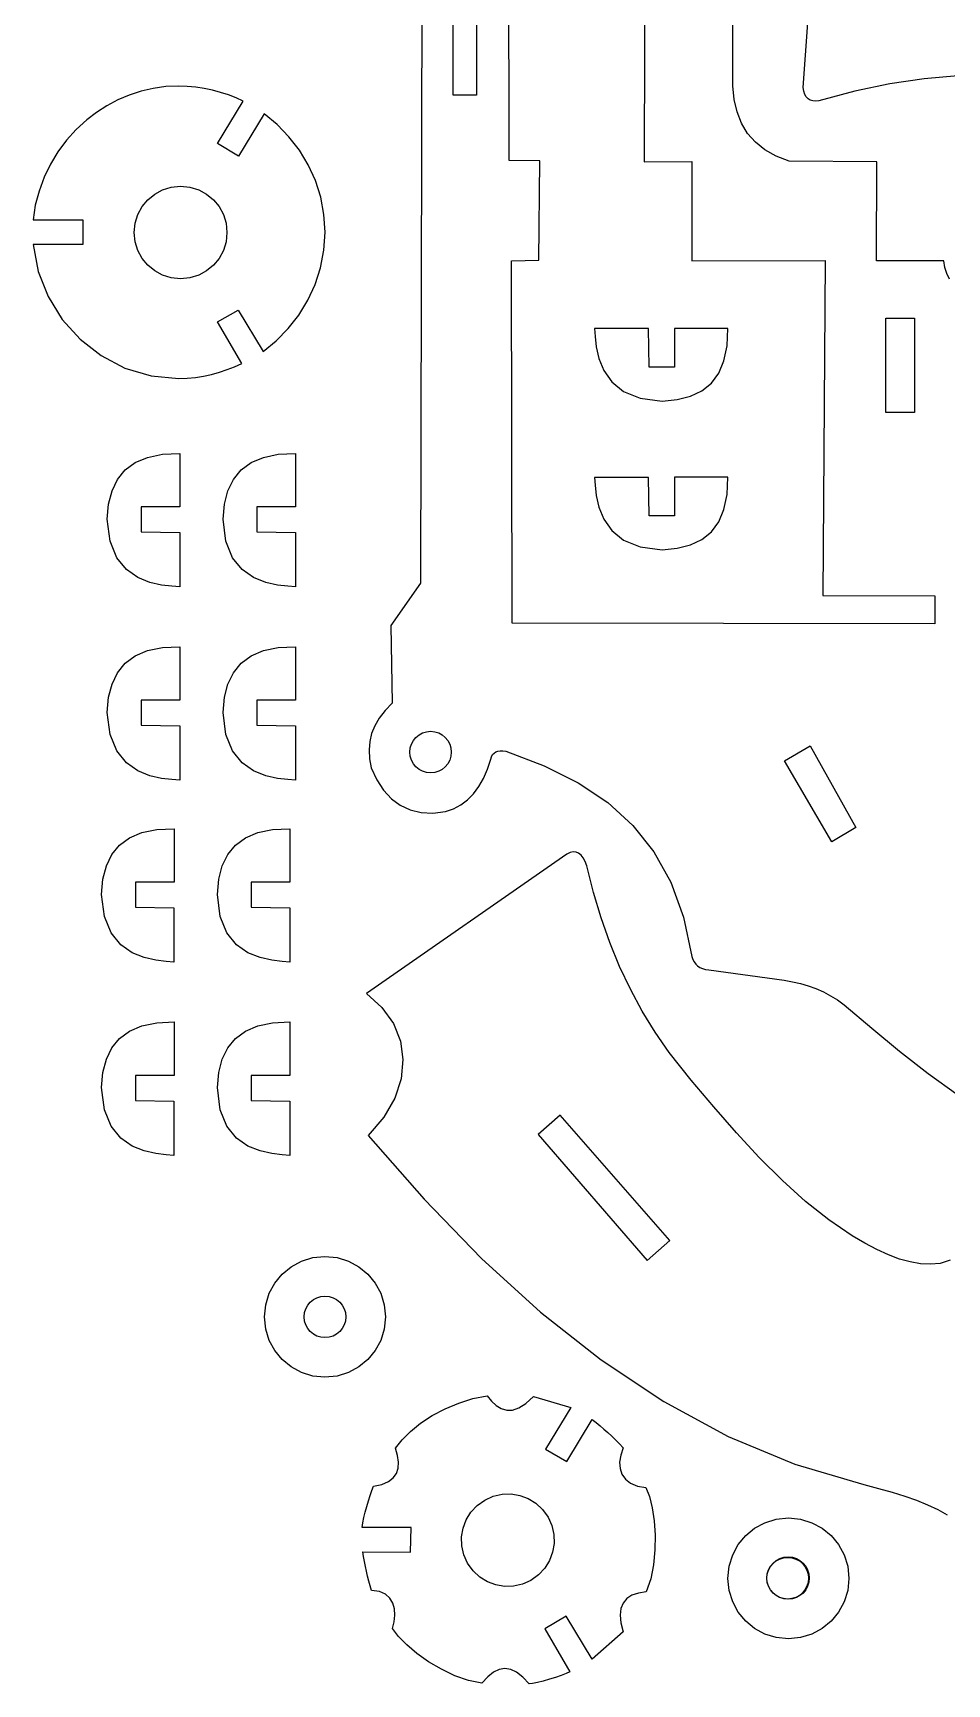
# Model space of a CAD drawing. Extents: x -8 to 105, y -78 to 79.
# Drawn here: x -8.5 to 40.7, y -77.6 to 11.2 of the extents above; entities that cross this region are included whole.
import ezdxf

# ---------------------------------------------------------------- set-up
doc = ezdxf.new("R2010")
doc.units = 0
doc.layers.add('CAMADA_1', color=7, linetype='CONTINUOUS')

msp = doc.modelspace()

# ---------------------------------------------------------------- linework, layer by layer
at = {"layer": 'CAMADA_1', "color": 250}
for points in [[(12.4963, 37.0824), (12.36, -18.354), (10.779, -20.6442), (10.8475, -24.8116), (10.4602, -25.2135), (10.1478, -25.6183), (9.9079, -26.0293), (9.7382, -26.45), (9.6364, -26.8839), (9.6001, -27.3342), (9.627, -27.8046), (9.7148, -28.2984), (10.0148, -28.9507), (10.3771, -29.5045), (10.799, -29.958), (11.2779, -30.3092), (11.8111, -30.556), (12.3959, -30.6965), (13.0297, -30.729), (13.7097, -30.6512), (14.1402, -30.4945), (14.5346, -30.2816), (14.8927, -30.0127), (15.2146, -29.6877), (15.5003, -29.3066), (15.7498, -28.8693), (15.9632, -28.376), (16.1403, -27.8265), (16.1848, -27.6959), (16.2456, -27.588), (16.3227, -27.5025), (16.4161, -27.439), (16.5258, -27.3973), (16.6517, -27.3769), (16.794, -27.3776), (16.9525, -27.399), (19.0163, -28.1918), (20.8417, -29.1079), (22.4317, -30.1696), (23.7894, -31.3995), (24.9181, -32.8199), (25.8207, -34.4534), (26.5004, -36.3224), (26.9603, -38.4493), (27.0102, -38.6022), (27.0781, -38.7373), (27.1639, -38.8544), (27.2676, -38.9535), (27.3893, -39.0348), (27.5289, -39.0981), (27.6865, -39.1434), (27.862, -39.1709), (31.9201, -39.7269), (32.3632, -39.8037), (32.7962, -39.9032), (33.2185, -40.0267), (33.6297, -40.1754), (34.029, -40.3505), (34.4162, -40.5533), (34.7904, -40.785), (35.1513, -41.0468), (36.6275, -42.3007), (38.131, -43.5335), (39.6736, -44.735), (41.2667, -45.8951)], [(24.4516, 23.0715), (24.3985, 4.3056), (26.9484, 4.3139), (26.9605, -1.0197), (34.1273, -0.998), (33.9975, -19.0295), (40.0217, -19.0368), (40.0224, -20.5537), (17.2952, -20.513), (17.2562, -1.0206), (18.7343, -0.9942), (18.7895, 4.352), (17.1266, 4.3821), (17.074, 37.0824)], [(41.2546, 8.9275), (39.4486, 8.775), (37.6047, 8.5037), (35.7207, 8.1089), (33.7942, 7.5859), (33.7942, 7.5859), (33.7942, 7.5859), (33.6208, 7.5715), (33.4649, 7.5841), (33.3275, 7.6251), (33.2096, 7.696), (33.112, 7.7982), (33.0358, 7.9333), (32.9819, 8.1027), (32.9513, 8.3079), (33.8244, 20.4946)], [(40.8141, -2.0103), (40.6694, -1.7099), (40.5667, -1.3784), (40.5051, -1.0168), (36.8858, -1.0165), (36.9056, 4.3056), (32.1902, 4.3477), (31.486, 4.6094), (30.881, 4.9467), (30.3719, 5.3565), (29.9556, 5.8358), (29.6289, 6.3814), (29.3885, 6.9902), (29.2312, 7.6591), (29.1537, 8.3851), (29.1735, 20.3443)], [(40.8401, -54.785), (40.3151, -54.9554), (39.7864, -54.9973), (39.2468, -54.9716), (38.6925, -54.8795), (38.1201, -54.7222), (37.526, -54.501), (36.9066, -54.2172), (36.2585, -53.8721), (35.5781, -53.4668), (34.3233, -52.6145), (33.0711, -51.6173), (31.8237, -50.4933), (30.5835, -49.2606), (29.3528, -47.9371), (28.1338, -46.5408), (26.929, -45.09), (25.7406, -43.6024), (24.9873, -42.5182), (24.2904, -41.3863), (23.6503, -40.2062), (23.0674, -38.9778), (22.5422, -37.7005), (22.0752, -36.374), (21.6668, -34.998), (21.3174, -33.572), (21.2232, -33.3307), (21.1173, -33.136), (20.9997, -32.9878), (20.8704, -32.8861), (20.7293, -32.8308), (20.5765, -32.8221), (20.4121, -32.8599), (20.2359, -32.9442), (9.4539, -40.4386), (10.2946, -41.1893), (10.9056, -42.049), (11.2834, -42.9921), (11.4245, -43.9932), (11.3254, -45.0269), (10.9827, -46.0677), (10.3927, -47.09), (9.5521, -48.0686), (12.5594, -51.5087), (15.6454, -54.6841), (18.8171, -57.5712), (22.0815, -60.1464), (25.4455, -62.3862), (28.9162, -64.2668), (32.5006, -65.7649), (36.2057, -66.8566), (36.9941, -67.0615), (37.7253, -67.2663), (38.4042, -67.4769), (39.0358, -67.6988), (39.6249, -67.938), (40.1766, -68.2), (40.6957, -68.4907)]]:
    msp.add_lwpolyline(points, dxfattribs=at)
for points in [[(14.1173, 18.8373), (15.3826, 18.8373), (15.3826, 7.8934), (14.1173, 7.8934), (14.1173, 18.8373), (14.1173, 18.8373)], [(-5.5819, 6.5601), (-6.1517, 6.0368), (-6.67, 5.4616), (-7.1328, 4.8391), (-7.536, 4.174), (-7.8754, 3.471), (-8.1469, 2.7347), (-8.3465, 1.9699), (-8.4699, 1.181), (-5.8006, 1.181), (-5.8006, -0.1357), (-8.4699, -0.1357), (-8.191, -1.5911), (-7.6587, -2.9465), (-6.8995, -4.1729), (-5.9401, -5.2414), (-4.8068, -6.1229), (-3.5264, -6.7884), (-2.1254, -7.209), (-0.6303, -7.3556), (-0.1852, -7.3404), (0.2578, -7.2963), (0.6968, -7.2255), (1.1294, -7.1304), (1.5537, -7.013), (1.9676, -6.876), (2.369, -6.7213), (2.7557, -6.5513), (1.4548, -4.31), (2.5658, -3.6676), (3.8992, -5.9063), (4.6061, -5.3269), (5.2488, -4.6673), (5.8179, -3.9358), (6.3043, -3.1407), (6.6987, -2.29), (6.9919, -1.3922), (7.1746, -0.4553), (7.2376, 0.5123), (7.1765, 1.4732), (6.9988, 2.4028), (6.713, 3.2932), (6.3277, 4.1368), (5.8515, 4.9258), (5.2928, 5.6525), (4.6601, 6.3091), (3.962, 6.8879), (2.5717, 4.6093), (1.4476, 5.2952), (2.8379, 7.5738), (2.4447, 7.7482), (2.0342, 7.9052), (1.6094, 8.0429), (1.1731, 8.1596), (0.7281, 8.2535), (0.2773, 8.3227), (-0.1764, 8.3656), (-0.6303, 8.3803), (-1.3253, 8.3485), (-2.0038, 8.2549), (-2.663, 8.1025), (-3.3005, 7.8942), (-3.9138, 7.6329), (-4.5001, 7.3215), (-5.057, 6.9629), (-5.5819, 6.5601), (-5.5819, 6.5601)], [(-0.5323, 2.9948), (-0.03, 2.9442), (0.4378, 2.799), (0.8612, 2.5691), (1.2301, 2.2647), (1.5345, 1.8958), (1.7643, 1.4724), (1.9096, 1.0045), (1.9602, 0.5022), (1.9096, 0), (1.7643, -0.4678), (1.5345, -0.8912), (1.2301, -1.2602), (0.8612, -1.5645), (0.4378, -1.7944), (-0.03, -1.9397), (-0.5323, -1.9903), (-1.0346, -1.9397), (-1.5025, -1.7944), (-1.9259, -1.5645), (-2.2948, -1.2602), (-2.5992, -0.8912), (-2.829, -0.4678), (-2.9743, 0), (-3.0249, 0.5022), (-2.9743, 1.0045), (-2.829, 1.4724), (-2.5992, 1.8958), (-2.2948, 2.2647), (-1.9259, 2.5691), (-1.5025, 2.799), (-1.0346, 2.9442), (-0.5323, 2.9948), (-0.5323, 2.9948)], [(37.3828, -4.0982), (38.9228, -4.0982), (38.9228, -9.1779), (37.3828, -9.1779), (37.3828, -4.0982), (37.3828, -4.0982)], [(24.6337, -4.6708), (21.7206, -4.6708), (21.7506, -5.0886), (21.815, -5.6418), (21.9573, -6.2727), (22.221, -6.9234), (22.6498, -7.5359), (23.2872, -8.0527), (24.1767, -8.4157), (25.362, -8.5671), (26.1739, -8.4891), (26.8877, -8.3043), (27.4996, -8.0077), (28.0057, -7.5942), (28.4021, -7.0587), (28.685, -6.396), (28.8505, -5.6012), (28.8947, -4.669), (26.0174, -4.669), (26.0174, -6.7464), (24.6701, -6.7464), (24.6337, -4.6708), (24.6337, -4.6708)], [(-0.5848, -15.6444), (-0.5848, -18.5575), (-1.0025, -18.5275), (-1.5558, -18.4631), (-2.1867, -18.3208), (-2.8373, -18.0571), (-3.4499, -17.6283), (-3.9666, -16.9909), (-4.3296, -16.1014), (-4.4811, -14.9161), (-4.403, -14.1042), (-4.2183, -13.3904), (-3.9217, -12.7785), (-3.5081, -12.2724), (-2.9726, -11.876), (-2.31, -11.5931), (-1.5151, -11.4276), (-0.583, -11.3834), (-0.583, -14.2607), (-2.6604, -14.2607), (-2.6604, -15.608), (-0.5848, -15.6444), (-0.5848, -15.6444)], [(5.6438, -15.6444), (5.6438, -18.5575), (5.2261, -18.5275), (4.6728, -18.4631), (4.0419, -18.3208), (3.3913, -18.0571), (2.7787, -17.6283), (2.262, -16.9909), (1.899, -16.1014), (1.7475, -14.9161), (1.8256, -14.1042), (2.0103, -13.3904), (2.307, -12.7785), (2.7205, -12.2724), (3.256, -11.876), (3.9186, -11.5931), (4.7135, -11.4276), (5.6456, -11.3834), (5.6456, -14.2607), (3.5682, -14.2607), (3.5682, -15.608), (5.6438, -15.6444), (5.6438, -15.6444)], [(24.6337, -12.6692), (21.7206, -12.6692), (21.7506, -13.0869), (21.815, -13.6402), (21.9573, -14.2711), (22.221, -14.9217), (22.6498, -15.5343), (23.2872, -16.051), (24.1767, -16.414), (25.362, -16.5655), (26.1739, -16.4874), (26.8877, -16.3026), (27.4996, -16.006), (28.0057, -15.5925), (28.4021, -15.057), (28.685, -14.3944), (28.8505, -13.5995), (28.8947, -12.6674), (26.0174, -12.6674), (26.0174, -14.7448), (24.6701, -14.7448), (24.6337, -12.6692), (24.6337, -12.6692)], [(-0.5848, -26.0436), (-0.5848, -28.9567), (-1.0025, -28.9266), (-1.5558, -28.8623), (-2.1867, -28.72), (-2.8373, -28.4563), (-3.4499, -28.0275), (-3.9666, -27.3901), (-4.3296, -26.5006), (-4.4811, -25.3153), (-4.403, -24.5034), (-4.2183, -23.7896), (-3.9217, -23.1777), (-3.5081, -22.6715), (-2.9726, -22.2752), (-2.31, -21.9923), (-1.5151, -21.8268), (-0.583, -21.7826), (-0.583, -24.6599), (-2.6604, -24.6599), (-2.6604, -26.0072), (-0.5848, -26.0436), (-0.5848, -26.0436)], [(5.6438, -26.0436), (5.6438, -28.9567), (5.2261, -28.9266), (4.6728, -28.8623), (4.0419, -28.72), (3.3913, -28.4563), (2.7787, -28.0275), (2.262, -27.3901), (1.899, -26.5006), (1.7475, -25.3153), (1.8256, -24.5034), (2.0103, -23.7896), (2.307, -23.1777), (2.7205, -22.6715), (3.256, -22.2752), (3.9186, -21.9923), (4.7135, -21.8268), (5.6456, -21.7826), (5.6456, -24.6599), (3.5682, -24.6599), (3.5682, -26.0072), (5.6438, -26.0436), (5.6438, -26.0436)], [(12.9091, -26.3304), (13.1337, -26.3532), (13.3428, -26.4185), (13.5321, -26.5219), (13.697, -26.6587), (13.8331, -26.8246), (13.9358, -27.015), (14.0008, -27.2255), (14.0234, -27.4513), (14.0008, -27.6772), (13.9358, -27.8876), (13.8331, -28.078), (13.697, -28.2439), (13.5321, -28.3807), (13.3428, -28.4841), (13.1337, -28.5495), (12.9091, -28.5722), (12.6846, -28.5495), (12.4755, -28.4841), (12.2862, -28.3807), (12.1213, -28.2439), (11.9852, -28.078), (11.8824, -27.8876), (11.8175, -27.6772), (11.7949, -27.4513), (11.8175, -27.2255), (11.8824, -27.015), (11.9852, -26.8246), (12.1213, -26.6587), (12.2862, -26.5219), (12.4755, -26.4185), (12.6846, -26.3532), (12.9091, -26.3304), (12.9091, -26.3304)], [(31.9413, -27.9168), (33.3163, -27.1088), (35.7829, -31.5032), (34.4787, -32.2828), (31.9413, -27.9168), (31.9413, -27.9168)], [(-0.8906, -35.8311), (-0.8906, -38.7442), (-1.3084, -38.7141), (-1.8616, -38.6497), (-2.4925, -38.5075), (-3.1431, -38.2437), (-3.7557, -37.815), (-4.2724, -37.1776), (-4.6355, -36.2881), (-4.7869, -35.1028), (-4.7088, -34.2909), (-4.5241, -33.5771), (-4.2275, -32.9651), (-3.814, -32.459), (-3.2785, -32.0626), (-2.6158, -31.7797), (-1.821, -31.6143), (-0.8888, -31.5701), (-0.8888, -34.4474), (-2.9662, -34.4474), (-2.9662, -35.7947), (-0.8906, -35.8311), (-0.8906, -35.8311)], [(5.338, -35.8311), (5.338, -38.7442), (4.9202, -38.7141), (4.367, -38.6497), (3.7361, -38.5075), (3.0855, -38.2437), (2.4729, -37.815), (1.9562, -37.1776), (1.5931, -36.2881), (1.4417, -35.1028), (1.5198, -34.2909), (1.7045, -33.5771), (2.0011, -32.9651), (2.4146, -32.459), (2.9501, -32.0626), (3.6128, -31.7797), (4.4076, -31.6143), (5.3398, -31.5701), (5.3398, -34.4474), (3.2624, -34.4474), (3.2624, -35.7947), (5.338, -35.8311), (5.338, -35.8311)], [(-0.8906, -46.2303), (-0.8906, -49.1434), (-1.3084, -49.1133), (-1.8616, -49.0489), (-2.4925, -48.9067), (-3.1431, -48.6429), (-3.7557, -48.2141), (-4.2724, -47.5768), (-4.6355, -46.6873), (-4.7869, -45.502), (-4.7088, -44.6901), (-4.5241, -43.9762), (-4.2275, -43.3643), (-3.814, -42.8582), (-3.2785, -42.4618), (-2.6158, -42.1789), (-1.821, -42.0134), (-0.8888, -41.9693), (-0.8888, -44.8465), (-2.9662, -44.8465), (-2.9662, -46.1939), (-0.8906, -46.2303), (-0.8906, -46.2303)], [(5.338, -46.2303), (5.338, -49.1434), (4.9202, -49.1133), (4.367, -49.0489), (3.7361, -48.9067), (3.0855, -48.6429), (2.4729, -48.2141), (1.9562, -47.5768), (1.5931, -46.6873), (1.4417, -45.502), (1.5198, -44.6901), (1.7045, -43.9762), (2.0011, -43.3643), (2.4146, -42.8582), (2.9501, -42.4618), (3.6128, -42.1789), (4.4076, -42.0134), (5.3398, -41.9693), (5.3398, -44.8465), (3.2624, -44.8465), (3.2624, -46.1939), (5.338, -46.2303), (5.338, -46.2303)], [(25.7706, -53.7182), (19.8743, -46.9779), (18.6893, -48.0176), (24.5546, -54.8028), (25.7706, -53.7182), (25.7706, -53.7182)], [(7.2297, -54.5806), (7.8849, -54.6466), (8.4952, -54.8361), (9.0474, -55.1359), (9.5286, -55.533), (9.9257, -56.0142), (10.2254, -56.5664), (10.4149, -57.1767), (10.481, -57.8318), (10.4149, -58.487), (10.2254, -59.0972), (9.9257, -59.6495), (9.5286, -60.1307), (9.0474, -60.5277), (8.4952, -60.8275), (7.8849, -61.017), (7.2297, -61.0831), (6.5746, -61.017), (5.9643, -60.8275), (5.4121, -60.5277), (4.9309, -60.1307), (4.5338, -59.6495), (4.2341, -59.0972), (4.0446, -58.487), (3.9785, -57.8318), (4.0446, -57.1767), (4.2341, -56.5664), (4.5338, -56.0142), (4.9309, -55.533), (5.4121, -55.1359), (5.9643, -54.8361), (6.5746, -54.6466), (7.2297, -54.5806), (7.2297, -54.5806)], [(7.2297, -56.7134), (7.4551, -56.7361), (7.665, -56.8013), (7.855, -56.9044), (8.0205, -57.041), (8.1571, -57.2065), (8.2602, -57.3965), (8.3254, -57.6064), (8.3481, -57.8318), (8.3254, -58.0572), (8.2602, -58.2671), (8.1571, -58.4571), (8.0205, -58.6226), (7.855, -58.7592), (7.665, -58.8623), (7.4551, -58.9275), (7.2297, -58.9502), (7.0044, -58.9275), (6.7945, -58.8623), (6.6045, -58.7592), (6.439, -58.6226), (6.3024, -58.4571), (6.1993, -58.2671), (6.1341, -58.0572), (6.1114, -57.8318), (6.1341, -57.6064), (6.1993, -57.3965), (6.3024, -57.2065), (6.439, -57.041), (6.6045, -56.9044), (6.7945, -56.8013), (7.0044, -56.7361), (7.2297, -56.7134), (7.2297, -56.7134)], [(20.1998, -73.9271), (19.0472, -74.618), (20.3888, -76.9252), (20.1967, -77.018), (19.9348, -77.1207), (19.6264, -77.227), (19.2949, -77.3301), (18.9633, -77.4238), (18.6549, -77.5013), (18.393, -77.5562), (18.2008, -77.5819), (17.8616, -77.2113), (17.535, -76.951), (17.2179, -76.798), (16.9073, -76.7491), (16.6004, -76.8011), (16.2941, -76.9511), (15.9855, -77.1959), (15.6715, -77.5323), (14.9434, -77.3911), (14.2083, -77.1363), (13.4878, -76.7926), (12.8035, -76.3847), (12.1771, -75.9371), (11.6301, -75.4745), (11.1841, -75.0217), (10.8608, -74.6031), (10.9467, -74.2445), (10.9819, -73.8882), (10.9594, -73.5476), (10.8721, -73.2361), (10.7132, -72.9673), (10.4755, -72.7545), (10.1522, -72.6111), (9.7361, -72.5506), (9.6585, -72.3005), (9.5867, -72.0446), (9.5203, -71.7845), (9.4591, -71.5214), (9.403, -71.2565), (9.3517, -70.9914), (9.3049, -70.7272), (9.2624, -70.4654), (11.8356, -70.4886), (11.8626, -69.1635), (9.2241, -69.1692), (9.2607, -68.9095), (9.3183, -68.6284), (9.3921, -68.334), (9.4775, -68.034), (9.5697, -67.7363), (9.664, -67.4487), (9.7557, -67.179), (9.8402, -66.9352), (10.2952, -66.8422), (10.647, -66.695), (10.9033, -66.4974), (11.0722, -66.2534), (11.1613, -65.9669), (11.1786, -65.6419), (11.1318, -65.2824), (11.0287, -64.8922), (11.3721, -64.4456), (11.8259, -63.9955), (12.3737, -63.5573), (12.9994, -63.1463), (13.6867, -62.7776), (14.4195, -62.4666), (15.1816, -62.2286), (15.9566, -62.0788), (16.1926, -62.3609), (16.4429, -62.5939), (16.711, -62.7625), (17.0006, -62.8517), (17.3153, -62.8461), (17.6588, -62.7306), (18.0348, -62.4899), (18.4469, -62.1089), (20.4549, -62.7021), (19.0807, -64.954), (20.2402, -65.6063), (21.5967, -63.3578), (21.8101, -63.5223), (22.0222, -63.6928), (22.233, -63.8701), (22.4422, -64.055), (22.6498, -64.2482), (22.8555, -64.4506), (23.0592, -64.663), (23.2608, -64.886), (23.1315, -65.2786), (23.0755, -65.6509), (23.0966, -65.9953), (23.1986, -66.3036), (23.3853, -66.568), (23.6604, -66.7806), (24.0277, -66.9334), (24.491, -67.0187), (24.6722, -67.4971), (24.8205, -68.103), (24.9265, -68.8043), (24.9812, -69.5694), (24.9752, -70.3665), (24.8994, -71.1639), (24.7444, -71.9296), (24.5011, -72.632), (24.0827, -72.6917), (23.7355, -72.8115), (23.4615, -72.9911), (23.2626, -73.2299), (23.1407, -73.5275), (23.0977, -73.8834), (23.1358, -74.2972), (23.2566, -74.7684), (21.5913, -76.2403), (20.1998, -73.9271), (20.1998, -73.9271)], [(14.8997, -71.0876), (14.6934, -70.6269), (14.5863, -70.1489), (14.5746, -69.6672), (14.6547, -69.1957), (14.8229, -68.748), (15.0755, -68.3377), (15.4088, -67.9787), (15.8191, -67.6845), (16.2798, -67.4782), (16.7578, -67.3711), (17.2395, -67.3594), (17.711, -67.4395), (18.1587, -67.6077), (18.569, -67.8603), (18.928, -68.1936), (19.2222, -68.6039), (19.4285, -69.0646), (19.5357, -69.5426), (19.5473, -70.0243), (19.4672, -70.4958), (19.299, -70.9435), (19.0464, -71.3538), (18.7131, -71.7128), (18.3028, -72.007), (17.8421, -72.2133), (17.3641, -72.3204), (16.8824, -72.3321), (16.4109, -72.252), (15.9632, -72.0838), (15.5529, -71.8312), (15.1939, -71.4979), (14.8997, -71.0876), (14.8997, -71.0876)], [(32.1513, -68.65), (32.8064, -68.7161), (33.4167, -68.9056), (33.9689, -69.2054), (34.4502, -69.6024), (34.8472, -70.0836), (35.147, -70.6359), (35.3364, -71.2461), (35.4025, -71.9013), (35.3364, -72.5564), (35.147, -73.1667), (34.8472, -73.7189), (34.4502, -74.2001), (33.9689, -74.5972), (33.4167, -74.897), (32.8064, -75.0865), (32.1513, -75.1525), (31.4961, -75.0865), (30.8859, -74.897), (30.3336, -74.5972), (29.8524, -74.2001), (29.4554, -73.7189), (29.1556, -73.1667), (28.9661, -72.5564), (28.9001, -71.9013), (28.9661, -71.2461), (29.1556, -70.6359), (29.4554, -70.0836), (29.8524, -69.6024), (30.3336, -69.2054), (30.8859, -68.9056), (31.4961, -68.7161), (32.1513, -68.65), (32.1513, -68.65)], [(32.1323, -70.7405), (32.3622, -70.7637), (32.5764, -70.8302), (32.7702, -70.9354), (32.9391, -71.0748), (33.0784, -71.2436), (33.1836, -71.4374), (33.2501, -71.6516), (33.2733, -71.8815), (33.2501, -72.1114), (33.1836, -72.3256), (33.0784, -72.5194), (32.9391, -72.6883), (32.7702, -72.8276), (32.5764, -72.9328), (32.3622, -72.9993), (32.1323, -73.0225), (31.9024, -72.9993), (31.6882, -72.9328), (31.4944, -72.8276), (31.3256, -72.6883), (31.1862, -72.5194), (31.081, -72.3256), (31.0145, -72.1114), (30.9913, -71.8815), (31.0145, -71.6516), (31.081, -71.4374), (31.1862, -71.2436), (31.3256, -71.0748), (31.4944, -70.9354), (31.6882, -70.8302), (31.9024, -70.7637), (32.1323, -70.7405), (32.1323, -70.7405)], [(32.112, -70.7744), (32.3374, -70.7972), (32.5473, -70.8624), (32.7372, -70.9655), (32.9028, -71.102), (33.0393, -71.2676), (33.1425, -71.4575), (33.2077, -71.6674), (33.2304, -71.8928), (33.2077, -72.1182), (33.1425, -72.3281), (33.0393, -72.5181), (32.9028, -72.6837), (32.7372, -72.8203), (32.5473, -72.9234), (32.3374, -72.9886), (32.112, -73.0113), (31.8866, -72.9886), (31.6767, -72.9234), (31.4867, -72.8203), (31.3212, -72.6837), (31.1847, -72.5181), (31.0816, -72.3281), (31.0164, -72.1182), (30.9936, -71.8928), (31.0164, -71.6674), (31.0816, -71.4575), (31.1847, -71.2676), (31.3212, -71.102), (31.4867, -70.9655), (31.6767, -70.8624), (31.8866, -70.7972), (32.112, -70.7744), (32.112, -70.7744)]]:
    msp.add_lwpolyline(points, close=True, dxfattribs=at)

doc.saveas('drawing.dxf')
